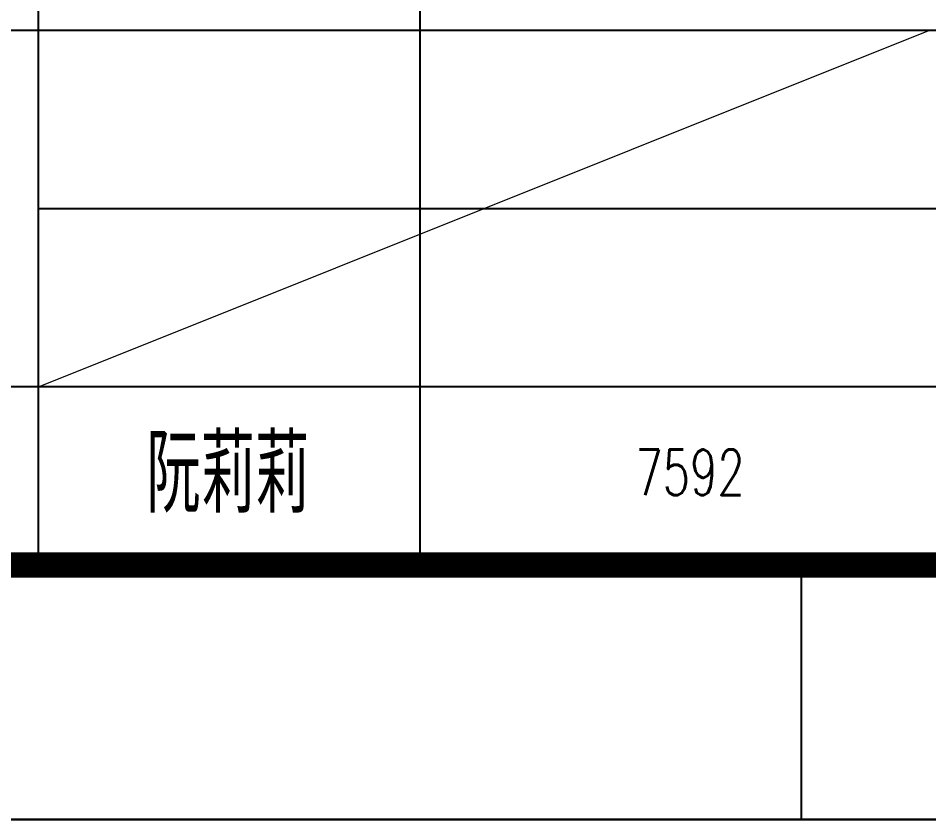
# Model space of a CAD drawing. Header units: millimetres. Extents: x 528985 to 634035, y -152849 to 423.
# Drawn here: x 615930 to 619510, y -59007 to -55853 of the extents above; entities that cross this region are included whole.
import ezdxf

# ---------------------------------------------------------------- set-up
doc = ezdxf.new("R2010")
doc.units = ezdxf.units.MM
doc.header["$LTSCALE"] = 1000
doc.layers.add('PUB_TEXT', color=7, linetype='Continuous')
doc.layers.add('层 1', color=7, linetype='Continuous', lineweight=0)
doc.styles.add('HZ', font='geditxt.shx', dxfattribs={"width": 0.75, "bigfont": 'hzfs_1.shx'})

# ---------------------------------------------------------------- blocks, each defined once
blk = doc.blocks.new('GEDI_WK_A11')
at = {"color": 3}
blk.add_line((900, 0), (900, 10), dxfattribs=at)
for points in [[(0, 0, 0.1, 0.1, 0), (1050, 0, 0.1, 0.1, 0), (1050, 594, 0.1, 0.1, 0), (0, 594, 0.1, 0.1, 0)], [(25, 10, 1, 1, 0), (1040, 10, 1, 1, 0), (1040, 584, 1, 1, 0), (25, 584, 1, 1, 0)]]:
    blk.add_lwpolyline(points, format="xyseb", close=True, dxfattribs=at)
blk = doc.blocks.new('GEDI_TQ_2012')
at = {"color": 2}
for p, q in [((-170, 0), (-170, 28)), ((-155, 0), (-155, 28)), ((-90, 21), (-180, 21)), ((0, 14), (-170, 14)), ((0, 7), (-180, 7))]:
    blk.add_line(p, q, dxfattribs=at)
at = {"color": 7}
blk.add_line((0, 0), (-180, 0), dxfattribs=at)

msp = doc.modelspace()

# ---------------------------------------------------------------- linework, layer by layer
at = {"layer": '层 1'}
msp.add_line((616009.7, -57301.6), (619509.7, -55901.6), dxfattribs=at)

# ---------------------------------------------------------------- block references
at = {"xscale": 100, "yscale": 100, "zscale": 100}
for name, p in [('GEDI_WK_A11', (529009.7, -59001.6)), ('GEDI_TQ_2012', (633009.7, -58001.6))]:
    msp.add_blockref(name, p, dxfattribs=at)

# ---------------------------------------------------------------- texts
at = {"layer": 'PUB_TEXT', "style": 'HZ', "width": 0.7}
for s, height, p in [('阮莉莉', 304.25, (616434.7, -57796.2)), ('7592', 178.56, (618357, -57726.7))]:
    msp.add_text(s, height=height, dxfattribs=at).set_placement(p)

doc.saveas('drawing.dxf')
